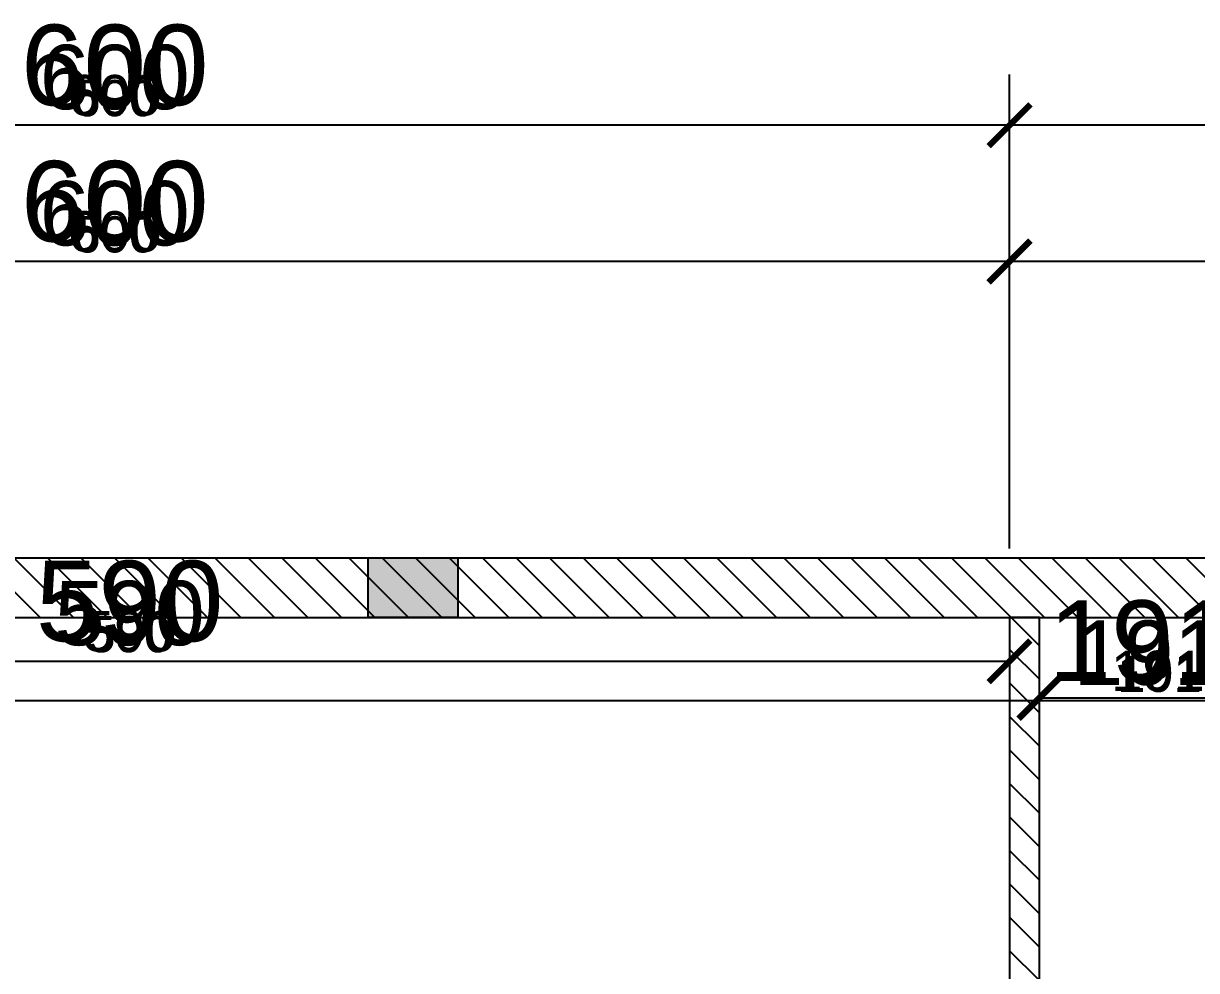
# Model space of a CAD drawing. Header units: millimetres. Extents: x -26398 to 135532, y -376633 to 43268.
# Drawn here: x 16349 to 16742.3, y -357819.4 to -357501.9 of the extents above; entities that cross this region are included whole.
import ezdxf

# ---------------------------------------------------------------- set-up
doc = ezdxf.new("R2010")
doc.units = ezdxf.units.MM
for name, color, linetype in [('DIM', 7, 'Continuous'), ('DIM @ 10', 7, 'Continuous'), ('DIM @ 4.5', 7, 'Continuous'), ('DIM @ 5', 7, 'Continuous'), ('DIM @ 8', 7, 'Continuous'), ('TƯỜNG', 52, 'Continuous')]:
    doc.layers.add(name, color=color, linetype=linetype)
doc.styles.get("Standard").update_dxf_attribs({"font": 'arial.ttf'})
doc.dimstyles.new('SCALE dimmatbang', dxfattribs={"dimscale": 70, "dimtxt": 2.7, "dimasz": 1.4, "dimexe": 1.7, "dimexo": 0.7, "dimtad": 1, "dimtoh": 1, "dimdec": 1, "dimtxsty": 'Standard', "dimblk": 'ARCHTICK', "dimcen": 2.5, "dimclrd": 1, "dimclre": 256, "dimadec": 0, "dimazin": 0, "dimtfac": 1, "dimtdec": 1, "dimtmove": 0, "dimatfit": 3, "dimfxl": 1, "dimarcsym": 0})

# ---------------------------------------------------------------- blocks, each defined once
blk = doc.blocks.new('_ArchTick')
at = {"color": 0, "linetype": 'ByBlock', "const_width": 0.15}
blk.add_lwpolyline([(-0.5, -0.5), (0.5, 0.5)], dxfattribs=at)
blk = doc.blocks.new('*D8532')
at = {"layer": 'DEFPOINTS', "color": 0, "transparency": 16777216}
for p in [(16679.6, -357581.69), (16679.6, -357681), (17679.6, -357681)]:
    blk.add_point(p, dxfattribs=at)
at = {"layer": 'DIM', "lineweight": -2, "transparency": 16777216}
for p, q in [((16679.6, -357677.85), (16679.6, -357574.04)), ((17679.6, -357677.85), (17679.6, -357574.04))]:
    blk.add_line(p, q, dxfattribs=at)
at = {"layer": 'DIM', "color": 1, "lineweight": -2, "transparency": 16777216}
blk.add_line((17679.6, -357581.69), (16679.6, -357581.69), dxfattribs=at)
at = {"layer": 'DIM', "color": 1, "lineweight": -2, "transparency": 16777216, "xscale": 6.3, "yscale": 6.3, "zscale": 6.3, "rotation": 180}
blk.add_blockref('_ArchTick', (16679.6, -357581.69), dxfattribs=at)
at = {"layer": 'DIM', "color": 1, "lineweight": -2, "transparency": 16777216, "xscale": 6.3, "yscale": 6.3, "zscale": 6.3}
blk.add_blockref('_ArchTick', (17679.6, -357581.69), dxfattribs=at)
at = {"layer": 'DIM', "color": 0, "transparency": 16777216, "insert": (17179.6, -357572.68), "char_height": 12.15, "attachment_point": 5}
blk.add_mtext('1000', dxfattribs=at)
blk = doc.blocks.new('*D8533')
at = {"layer": 'DEFPOINTS', "color": 0, "transparency": 16777216}
for p in [(16679.6, -357581.69), (16679.6, -357681), (17679.6, -357681)]:
    blk.add_point(p, dxfattribs=at)
at = {"layer": 'DIM', "lineweight": -2, "transparency": 16777216}
for p, q in [((16679.6, -357674), (16679.6, -357564.69)), ((17679.6, -357674), (17679.6, -357564.69))]:
    blk.add_line(p, q, dxfattribs=at)
at = {"layer": 'DIM', "color": 1, "lineweight": -2, "transparency": 16777216}
blk.add_line((17679.6, -357581.69), (16679.6, -357581.69), dxfattribs=at)
at = {"layer": 'DIM', "color": 1, "lineweight": -2, "transparency": 16777216, "xscale": 14, "yscale": 14, "zscale": 14, "rotation": 180}
blk.add_blockref('_ArchTick', (16679.6, -357581.69), dxfattribs=at)
at = {"layer": 'DIM', "color": 1, "lineweight": -2, "transparency": 16777216, "xscale": 14, "yscale": 14, "zscale": 14}
blk.add_blockref('_ArchTick', (17679.6, -357581.69), dxfattribs=at)
at = {"layer": 'DIM', "color": 0, "transparency": 16777216, "insert": (17179.6, -357561.66), "char_height": 27, "attachment_point": 5}
blk.add_mtext('1000', dxfattribs=at)
blk = doc.blocks.new('*D8534')
at = {"layer": 'DEFPOINTS', "color": 0, "transparency": 16777216}
for p in [(16679.6, -357581.69), (16679.6, -357681), (17679.6, -357681)]:
    blk.add_point(p, dxfattribs=at)
at = {"layer": 'DIM', "lineweight": -2, "transparency": 16777216}
for p, q in [((16679.6, -357675.4), (16679.6, -357568.09)), ((17679.6, -357675.4), (17679.6, -357568.09))]:
    blk.add_line(p, q, dxfattribs=at)
at = {"layer": 'DIM', "color": 1, "lineweight": -2, "transparency": 16777216}
blk.add_line((17679.6, -357581.69), (16679.6, -357581.69), dxfattribs=at)
at = {"layer": 'DIM', "color": 1, "lineweight": -2, "transparency": 16777216, "xscale": 11.2, "yscale": 11.2, "zscale": 11.2, "rotation": 180}
blk.add_blockref('_ArchTick', (16679.6, -357581.69), dxfattribs=at)
at = {"layer": 'DIM', "color": 1, "lineweight": -2, "transparency": 16777216, "xscale": 11.2, "yscale": 11.2, "zscale": 11.2}
blk.add_blockref('_ArchTick', (17679.6, -357581.69), dxfattribs=at)
at = {"layer": 'DIM', "color": 0, "transparency": 16777216, "insert": (17179.6, -357565.66), "char_height": 21.6, "attachment_point": 5}
blk.add_mtext('1000', dxfattribs=at)
blk = doc.blocks.new('*D8535')
at = {"layer": 'DEFPOINTS', "color": 0, "transparency": 16777216}
for p in [(16679.6, -357581.69), (16679.6, -357681), (17679.6, -357681)]:
    blk.add_point(p, dxfattribs=at)
at = {"layer": 'DIM', "lineweight": -2, "transparency": 16777216}
for p, q in [((16679.6, -357677.5), (16679.6, -357573.19)), ((17679.6, -357677.5), (17679.6, -357573.19))]:
    blk.add_line(p, q, dxfattribs=at)
at = {"layer": 'DIM', "color": 1, "lineweight": -2, "transparency": 16777216}
blk.add_line((17679.6, -357581.69), (16679.6, -357581.69), dxfattribs=at)
at = {"layer": 'DIM', "color": 1, "lineweight": -2, "transparency": 16777216, "xscale": 7, "yscale": 7, "zscale": 7, "rotation": 180}
blk.add_blockref('_ArchTick', (16679.6, -357581.69), dxfattribs=at)
at = {"layer": 'DIM', "color": 1, "lineweight": -2, "transparency": 16777216, "xscale": 7, "yscale": 7, "zscale": 7}
blk.add_blockref('_ArchTick', (17679.6, -357581.69), dxfattribs=at)
at = {"layer": 'DIM', "color": 0, "transparency": 16777216, "insert": (17179.6, -357571.67), "char_height": 13.5, "attachment_point": 5}
blk.add_mtext('1000', dxfattribs=at)
blk = doc.blocks.new('*D8536')
at = {"layer": 'DEFPOINTS', "color": 0, "transparency": 16777216}
for p in [(16079.6, -357581.69), (16079.6, -357681), (16679.6, -357681)]:
    blk.add_point(p, dxfattribs=at)
at = {"layer": 'DIM', "lineweight": -2, "transparency": 16777216}
for p, q in [((16079.6, -357677.85), (16079.6, -357574.04)), ((16679.6, -357677.85), (16679.6, -357574.04))]:
    blk.add_line(p, q, dxfattribs=at)
at = {"layer": 'DIM', "color": 1, "lineweight": -2, "transparency": 16777216}
blk.add_line((16679.6, -357581.69), (16079.6, -357581.69), dxfattribs=at)
at = {"layer": 'DIM', "color": 1, "lineweight": -2, "transparency": 16777216, "xscale": 6.3, "yscale": 6.3, "zscale": 6.3, "rotation": 180}
blk.add_blockref('_ArchTick', (16079.6, -357581.69), dxfattribs=at)
at = {"layer": 'DIM', "color": 1, "lineweight": -2, "transparency": 16777216, "xscale": 6.3, "yscale": 6.3, "zscale": 6.3}
blk.add_blockref('_ArchTick', (16679.6, -357581.69), dxfattribs=at)
at = {"layer": 'DIM', "color": 0, "transparency": 16777216, "insert": (16379.6, -357572.68), "char_height": 12.15, "attachment_point": 5}
blk.add_mtext('600', dxfattribs=at)
blk = doc.blocks.new('*D8537')
at = {"layer": 'DEFPOINTS', "color": 0, "transparency": 16777216}
for p in [(16079.6, -357581.69), (16079.6, -357681), (16679.6, -357681)]:
    blk.add_point(p, dxfattribs=at)
at = {"layer": 'DIM', "lineweight": -2, "transparency": 16777216}
for p, q in [((16079.6, -357674), (16079.6, -357564.69)), ((16679.6, -357674), (16679.6, -357564.69))]:
    blk.add_line(p, q, dxfattribs=at)
at = {"layer": 'DIM', "color": 1, "lineweight": -2, "transparency": 16777216}
blk.add_line((16679.6, -357581.69), (16079.6, -357581.69), dxfattribs=at)
at = {"layer": 'DIM', "color": 1, "lineweight": -2, "transparency": 16777216, "xscale": 14, "yscale": 14, "zscale": 14, "rotation": 180}
blk.add_blockref('_ArchTick', (16079.6, -357581.69), dxfattribs=at)
at = {"layer": 'DIM', "color": 1, "lineweight": -2, "transparency": 16777216, "xscale": 14, "yscale": 14, "zscale": 14}
blk.add_blockref('_ArchTick', (16679.6, -357581.69), dxfattribs=at)
at = {"layer": 'DIM', "color": 0, "transparency": 16777216, "insert": (16379.6, -357561.66), "char_height": 27, "attachment_point": 5}
blk.add_mtext('600', dxfattribs=at)
blk = doc.blocks.new('*D8538')
at = {"layer": 'DEFPOINTS', "color": 0, "transparency": 16777216}
for p in [(16079.6, -357581.69), (16079.6, -357681), (16679.6, -357681)]:
    blk.add_point(p, dxfattribs=at)
at = {"layer": 'DIM', "lineweight": -2, "transparency": 16777216}
for p, q in [((16079.6, -357675.4), (16079.6, -357568.09)), ((16679.6, -357675.4), (16679.6, -357568.09))]:
    blk.add_line(p, q, dxfattribs=at)
at = {"layer": 'DIM', "color": 1, "lineweight": -2, "transparency": 16777216}
blk.add_line((16679.6, -357581.69), (16079.6, -357581.69), dxfattribs=at)
at = {"layer": 'DIM', "color": 1, "lineweight": -2, "transparency": 16777216, "xscale": 11.2, "yscale": 11.2, "zscale": 11.2, "rotation": 180}
blk.add_blockref('_ArchTick', (16079.6, -357581.69), dxfattribs=at)
at = {"layer": 'DIM', "color": 1, "lineweight": -2, "transparency": 16777216, "xscale": 11.2, "yscale": 11.2, "zscale": 11.2}
blk.add_blockref('_ArchTick', (16679.6, -357581.69), dxfattribs=at)
at = {"layer": 'DIM', "color": 0, "transparency": 16777216, "insert": (16379.6, -357565.66), "char_height": 21.6, "attachment_point": 5}
blk.add_mtext('600', dxfattribs=at)
blk = doc.blocks.new('*D8539')
at = {"layer": 'DEFPOINTS', "color": 0, "transparency": 16777216}
for p in [(16079.6, -357581.69), (16079.6, -357681), (16679.6, -357681)]:
    blk.add_point(p, dxfattribs=at)
at = {"layer": 'DIM', "lineweight": -2, "transparency": 16777216}
for p, q in [((16079.6, -357677.5), (16079.6, -357573.19)), ((16679.6, -357677.5), (16679.6, -357573.19))]:
    blk.add_line(p, q, dxfattribs=at)
at = {"layer": 'DIM', "color": 1, "lineweight": -2, "transparency": 16777216}
blk.add_line((16679.6, -357581.69), (16079.6, -357581.69), dxfattribs=at)
at = {"layer": 'DIM', "color": 1, "lineweight": -2, "transparency": 16777216, "xscale": 7, "yscale": 7, "zscale": 7, "rotation": 180}
blk.add_blockref('_ArchTick', (16079.6, -357581.69), dxfattribs=at)
at = {"layer": 'DIM', "color": 1, "lineweight": -2, "transparency": 16777216, "xscale": 7, "yscale": 7, "zscale": 7}
blk.add_blockref('_ArchTick', (16679.6, -357581.69), dxfattribs=at)
at = {"layer": 'DIM', "color": 0, "transparency": 16777216, "insert": (16379.6, -357571.67), "char_height": 13.5, "attachment_point": 5}
blk.add_mtext('600', dxfattribs=at)
blk = doc.blocks.new('*D8556')
at = {"layer": 'DEFPOINTS', "color": 0, "transparency": 16777216}
for p in [(16089.6, -357701), (16679.6, -357701), (16679.6, -357715.72)]:
    blk.add_point(p, dxfattribs=at)
at = {"layer": 'DIM', "lineweight": -2, "transparency": 16777216}
for p, q in [((16089.6, -357704.15), (16089.6, -357723.37)), ((16679.6, -357704.15), (16679.6, -357723.37))]:
    blk.add_line(p, q, dxfattribs=at)
at = {"layer": 'DIM', "color": 1, "lineweight": -2, "transparency": 16777216}
blk.add_line((16089.6, -357715.72), (16679.6, -357715.72), dxfattribs=at)
at = {"layer": 'DIM', "color": 1, "lineweight": -2, "transparency": 16777216, "xscale": 6.3, "yscale": 6.3, "zscale": 6.3, "rotation": 180}
blk.add_blockref('_ArchTick', (16089.6, -357715.72), dxfattribs=at)
at = {"layer": 'DIM', "color": 1, "lineweight": -2, "transparency": 16777216, "xscale": 6.3, "yscale": 6.3, "zscale": 6.3}
blk.add_blockref('_ArchTick', (16679.6, -357715.72), dxfattribs=at)
at = {"layer": 'DIM', "color": 0, "transparency": 16777216, "insert": (16384.6, -357706.7), "char_height": 12.15, "attachment_point": 5}
blk.add_mtext('590', dxfattribs=at)
blk = doc.blocks.new('*D8557')
at = {"layer": 'DEFPOINTS', "color": 0, "transparency": 16777216}
for p in [(16089.6, -357701), (16679.6, -357701), (16679.6, -357715.72)]:
    blk.add_point(p, dxfattribs=at)
at = {"layer": 'DIM', "lineweight": -2, "transparency": 16777216}
for p, q in [((16089.6, -357708), (16089.6, -357732.72)), ((16679.6, -357708), (16679.6, -357732.72))]:
    blk.add_line(p, q, dxfattribs=at)
at = {"layer": 'DIM', "color": 1, "lineweight": -2, "transparency": 16777216}
blk.add_line((16089.6, -357715.72), (16679.6, -357715.72), dxfattribs=at)
at = {"layer": 'DIM', "color": 1, "lineweight": -2, "transparency": 16777216, "xscale": 14, "yscale": 14, "zscale": 14, "rotation": 180}
blk.add_blockref('_ArchTick', (16089.6, -357715.72), dxfattribs=at)
at = {"layer": 'DIM', "color": 1, "lineweight": -2, "transparency": 16777216, "xscale": 14, "yscale": 14, "zscale": 14}
blk.add_blockref('_ArchTick', (16679.6, -357715.72), dxfattribs=at)
at = {"layer": 'DIM', "color": 0, "transparency": 16777216, "insert": (16384.6, -357695.69), "char_height": 27, "attachment_point": 5}
blk.add_mtext('590', dxfattribs=at)
blk = doc.blocks.new('*D8558')
at = {"layer": 'DEFPOINTS', "color": 0, "transparency": 16777216}
for p in [(16089.6, -357701), (16679.6, -357701), (16679.6, -357715.72)]:
    blk.add_point(p, dxfattribs=at)
at = {"layer": 'DIM', "lineweight": -2, "transparency": 16777216}
for p, q in [((16089.6, -357706.6), (16089.6, -357729.32)), ((16679.6, -357706.6), (16679.6, -357729.32))]:
    blk.add_line(p, q, dxfattribs=at)
at = {"layer": 'DIM', "color": 1, "lineweight": -2, "transparency": 16777216}
blk.add_line((16089.6, -357715.72), (16679.6, -357715.72), dxfattribs=at)
at = {"layer": 'DIM', "color": 1, "lineweight": -2, "transparency": 16777216, "xscale": 11.2, "yscale": 11.2, "zscale": 11.2, "rotation": 180}
blk.add_blockref('_ArchTick', (16089.6, -357715.72), dxfattribs=at)
at = {"layer": 'DIM', "color": 1, "lineweight": -2, "transparency": 16777216, "xscale": 11.2, "yscale": 11.2, "zscale": 11.2}
blk.add_blockref('_ArchTick', (16679.6, -357715.72), dxfattribs=at)
at = {"layer": 'DIM', "color": 0, "transparency": 16777216, "insert": (16384.6, -357699.69), "char_height": 21.6, "attachment_point": 5}
blk.add_mtext('590', dxfattribs=at)
blk = doc.blocks.new('*D8559')
at = {"layer": 'DEFPOINTS', "color": 0, "transparency": 16777216}
for p in [(16089.6, -357701), (16679.6, -357701), (16679.6, -357715.72)]:
    blk.add_point(p, dxfattribs=at)
at = {"layer": 'DIM', "lineweight": -2, "transparency": 16777216}
for p, q in [((16089.6, -357704.5), (16089.6, -357724.22)), ((16679.6, -357704.5), (16679.6, -357724.22))]:
    blk.add_line(p, q, dxfattribs=at)
at = {"layer": 'DIM', "color": 1, "lineweight": -2, "transparency": 16777216}
blk.add_line((16089.6, -357715.72), (16679.6, -357715.72), dxfattribs=at)
at = {"layer": 'DIM', "color": 1, "lineweight": -2, "transparency": 16777216, "xscale": 7, "yscale": 7, "zscale": 7, "rotation": 180}
blk.add_blockref('_ArchTick', (16089.6, -357715.72), dxfattribs=at)
at = {"layer": 'DIM', "color": 1, "lineweight": -2, "transparency": 16777216, "xscale": 7, "yscale": 7, "zscale": 7}
blk.add_blockref('_ArchTick', (16679.6, -357715.72), dxfattribs=at)
at = {"layer": 'DIM', "color": 0, "transparency": 16777216, "insert": (16384.6, -357705.7), "char_height": 13.5, "attachment_point": 5}
blk.add_mtext('590', dxfattribs=at)
blk = doc.blocks.new('*D8560')
at = {"layer": 'DEFPOINTS', "color": 0, "transparency": 16777216}
for p in [(16689.6, -357727.97), (17679.6, -357727.97), (17679.6, -357727.97)]:
    blk.add_point(p, dxfattribs=at)
at = {"layer": 'DIM', "lineweight": -2, "transparency": 16777216}
for p, q in [((16689.6, -357724.82), (16689.6, -357720.32)), ((17679.6, -357724.82), (17679.6, -357720.32))]:
    blk.add_line(p, q, dxfattribs=at)
at = {"layer": 'DIM', "color": 1, "lineweight": -2, "transparency": 16777216}
blk.add_line((16689.6, -357727.97), (17679.6, -357727.97), dxfattribs=at)
at = {"layer": 'DIM', "color": 1, "lineweight": -2, "transparency": 16777216, "xscale": 6.3, "yscale": 6.3, "zscale": 6.3, "rotation": 180}
blk.add_blockref('_ArchTick', (16689.6, -357727.97), dxfattribs=at)
at = {"layer": 'DIM', "color": 1, "lineweight": -2, "transparency": 16777216, "xscale": 6.3, "yscale": 6.3, "zscale": 6.3}
blk.add_blockref('_ArchTick', (17679.6, -357727.97), dxfattribs=at)
at = {"layer": 'DIM', "color": 0, "transparency": 16777216, "insert": (17184.6, -357718.95), "char_height": 12.15, "attachment_point": 5}
blk.add_mtext('990', dxfattribs=at)
blk = doc.blocks.new('*D8561')
at = {"layer": 'DEFPOINTS', "color": 0, "transparency": 16777216}
for p in [(16689.6, -357727.97), (17679.6, -357727.97), (17679.6, -357727.97)]:
    blk.add_point(p, dxfattribs=at)
at = {"layer": 'DIM', "lineweight": -2, "transparency": 16777216}
for p, q in [((16689.6, -357720.97), (16689.6, -357710.97)), ((17679.6, -357720.97), (17679.6, -357710.97))]:
    blk.add_line(p, q, dxfattribs=at)
at = {"layer": 'DIM', "color": 1, "lineweight": -2, "transparency": 16777216}
blk.add_line((16689.6, -357727.97), (17679.6, -357727.97), dxfattribs=at)
at = {"layer": 'DIM', "color": 1, "lineweight": -2, "transparency": 16777216, "xscale": 14, "yscale": 14, "zscale": 14, "rotation": 180}
blk.add_blockref('_ArchTick', (16689.6, -357727.97), dxfattribs=at)
at = {"layer": 'DIM', "color": 1, "lineweight": -2, "transparency": 16777216, "xscale": 14, "yscale": 14, "zscale": 14}
blk.add_blockref('_ArchTick', (17679.6, -357727.97), dxfattribs=at)
at = {"layer": 'DIM', "color": 0, "transparency": 16777216, "insert": (17184.6, -357707.93), "char_height": 27, "attachment_point": 5}
blk.add_mtext('990', dxfattribs=at)
blk = doc.blocks.new('*D8562')
at = {"layer": 'DEFPOINTS', "color": 0, "transparency": 16777216}
for p in [(16689.6, -357727.97), (17679.6, -357727.97), (17679.6, -357727.97)]:
    blk.add_point(p, dxfattribs=at)
at = {"layer": 'DIM', "lineweight": -2, "transparency": 16777216}
for p, q in [((16689.6, -357722.37), (16689.6, -357714.37)), ((17679.6, -357722.37), (17679.6, -357714.37))]:
    blk.add_line(p, q, dxfattribs=at)
at = {"layer": 'DIM', "color": 1, "lineweight": -2, "transparency": 16777216}
blk.add_line((16689.6, -357727.97), (17679.6, -357727.97), dxfattribs=at)
at = {"layer": 'DIM', "color": 1, "lineweight": -2, "transparency": 16777216, "xscale": 11.2, "yscale": 11.2, "zscale": 11.2, "rotation": 180}
blk.add_blockref('_ArchTick', (16689.6, -357727.97), dxfattribs=at)
at = {"layer": 'DIM', "color": 1, "lineweight": -2, "transparency": 16777216, "xscale": 11.2, "yscale": 11.2, "zscale": 11.2}
blk.add_blockref('_ArchTick', (17679.6, -357727.97), dxfattribs=at)
at = {"layer": 'DIM', "color": 0, "transparency": 16777216, "insert": (17184.6, -357711.94), "char_height": 21.6, "attachment_point": 5}
blk.add_mtext('990', dxfattribs=at)
blk = doc.blocks.new('*D8563')
at = {"layer": 'DEFPOINTS', "color": 0, "transparency": 16777216}
for p in [(16689.6, -357727.97), (17679.6, -357727.97), (17679.6, -357727.97)]:
    blk.add_point(p, dxfattribs=at)
at = {"layer": 'DIM', "lineweight": -2, "transparency": 16777216}
for p, q in [((16689.6, -357724.47), (16689.6, -357719.47)), ((17679.6, -357724.47), (17679.6, -357719.47))]:
    blk.add_line(p, q, dxfattribs=at)
at = {"layer": 'DIM', "color": 1, "lineweight": -2, "transparency": 16777216}
blk.add_line((16689.6, -357727.97), (17679.6, -357727.97), dxfattribs=at)
at = {"layer": 'DIM', "color": 1, "lineweight": -2, "transparency": 16777216, "xscale": 7, "yscale": 7, "zscale": 7, "rotation": 180}
blk.add_blockref('_ArchTick', (16689.6, -357727.97), dxfattribs=at)
at = {"layer": 'DIM', "color": 1, "lineweight": -2, "transparency": 16777216, "xscale": 7, "yscale": 7, "zscale": 7}
blk.add_blockref('_ArchTick', (17679.6, -357727.97), dxfattribs=at)
at = {"layer": 'DIM', "color": 0, "transparency": 16777216, "insert": (17184.6, -357717.95), "char_height": 13.5, "attachment_point": 5}
blk.add_mtext('990', dxfattribs=at)
blk = doc.blocks.new('*D8568')
at = {"layer": 'DEFPOINTS', "color": 0, "transparency": 16777216}
for p in [(15779.6, -357729.01), (15779.6, -357729.01), (17689.6, -357729.01)]:
    blk.add_point(p, dxfattribs=at)
at = {"layer": 'DIM', "lineweight": -2, "transparency": 16777216}
for p, q in [((15779.6, -357725.86), (15779.6, -357721.36)), ((17689.6, -357725.86), (17689.6, -357721.36))]:
    blk.add_line(p, q, dxfattribs=at)
at = {"layer": 'DIM', "color": 1, "lineweight": -2, "transparency": 16777216}
blk.add_line((17689.6, -357729.01), (15779.6, -357729.01), dxfattribs=at)
at = {"layer": 'DIM', "color": 1, "lineweight": -2, "transparency": 16777216, "xscale": 6.3, "yscale": 6.3, "zscale": 6.3, "rotation": 180}
blk.add_blockref('_ArchTick', (15779.6, -357729.01), dxfattribs=at)
at = {"layer": 'DIM', "color": 1, "lineweight": -2, "transparency": 16777216, "xscale": 6.3, "yscale": 6.3, "zscale": 6.3}
blk.add_blockref('_ArchTick', (17689.6, -357729.01), dxfattribs=at)
at = {"layer": 'DIM', "color": 0, "transparency": 16777216, "insert": (16734.6, -357719.99), "char_height": 12.15, "attachment_point": 5}
blk.add_mtext('1910', dxfattribs=at)
blk = doc.blocks.new('*D8569')
at = {"layer": 'DEFPOINTS', "color": 0, "transparency": 16777216}
for p in [(15779.6, -357729.01), (15779.6, -357729.01), (17689.6, -357729.01)]:
    blk.add_point(p, dxfattribs=at)
at = {"layer": 'DIM', "lineweight": -2, "transparency": 16777216}
for p, q in [((15779.6, -357722.01), (15779.6, -357712.01)), ((17689.6, -357722.01), (17689.6, -357712.01))]:
    blk.add_line(p, q, dxfattribs=at)
at = {"layer": 'DIM', "color": 1, "lineweight": -2, "transparency": 16777216}
blk.add_line((17689.6, -357729.01), (15779.6, -357729.01), dxfattribs=at)
at = {"layer": 'DIM', "color": 1, "lineweight": -2, "transparency": 16777216, "xscale": 14, "yscale": 14, "zscale": 14, "rotation": 180}
blk.add_blockref('_ArchTick', (15779.6, -357729.01), dxfattribs=at)
at = {"layer": 'DIM', "color": 1, "lineweight": -2, "transparency": 16777216, "xscale": 14, "yscale": 14, "zscale": 14}
blk.add_blockref('_ArchTick', (17689.6, -357729.01), dxfattribs=at)
at = {"layer": 'DIM', "color": 0, "transparency": 16777216, "insert": (16734.6, -357708.97), "char_height": 27, "attachment_point": 5}
blk.add_mtext('1910', dxfattribs=at)
blk = doc.blocks.new('*D8570')
at = {"layer": 'DEFPOINTS', "color": 0, "transparency": 16777216}
for p in [(15779.6, -357729.01), (15779.6, -357729.01), (17689.6, -357729.01)]:
    blk.add_point(p, dxfattribs=at)
at = {"layer": 'DIM', "lineweight": -2, "transparency": 16777216}
for p, q in [((15779.6, -357723.41), (15779.6, -357715.41)), ((17689.6, -357723.41), (17689.6, -357715.41))]:
    blk.add_line(p, q, dxfattribs=at)
at = {"layer": 'DIM', "color": 1, "lineweight": -2, "transparency": 16777216}
blk.add_line((17689.6, -357729.01), (15779.6, -357729.01), dxfattribs=at)
at = {"layer": 'DIM', "color": 1, "lineweight": -2, "transparency": 16777216, "xscale": 11.2, "yscale": 11.2, "zscale": 11.2, "rotation": 180}
blk.add_blockref('_ArchTick', (15779.6, -357729.01), dxfattribs=at)
at = {"layer": 'DIM', "color": 1, "lineweight": -2, "transparency": 16777216, "xscale": 11.2, "yscale": 11.2, "zscale": 11.2}
blk.add_blockref('_ArchTick', (17689.6, -357729.01), dxfattribs=at)
at = {"layer": 'DIM', "color": 0, "transparency": 16777216, "insert": (16734.6, -357712.98), "char_height": 21.6, "attachment_point": 5}
blk.add_mtext('1910', dxfattribs=at)
blk = doc.blocks.new('*D8571')
at = {"layer": 'DEFPOINTS', "color": 0, "transparency": 16777216}
for p in [(15779.6, -357729.01), (15779.6, -357729.01), (17689.6, -357729.01)]:
    blk.add_point(p, dxfattribs=at)
at = {"layer": 'DIM', "lineweight": -2, "transparency": 16777216}
for p, q in [((15779.6, -357725.51), (15779.6, -357720.51)), ((17689.6, -357725.51), (17689.6, -357720.51))]:
    blk.add_line(p, q, dxfattribs=at)
at = {"layer": 'DIM', "color": 1, "lineweight": -2, "transparency": 16777216}
blk.add_line((17689.6, -357729.01), (15779.6, -357729.01), dxfattribs=at)
at = {"layer": 'DIM', "color": 1, "lineweight": -2, "transparency": 16777216, "xscale": 7, "yscale": 7, "zscale": 7, "rotation": 180}
blk.add_blockref('_ArchTick', (15779.6, -357729.01), dxfattribs=at)
at = {"layer": 'DIM', "color": 1, "lineweight": -2, "transparency": 16777216, "xscale": 7, "yscale": 7, "zscale": 7}
blk.add_blockref('_ArchTick', (17689.6, -357729.01), dxfattribs=at)
at = {"layer": 'DIM', "color": 0, "transparency": 16777216, "insert": (16734.6, -357718.99), "char_height": 13.5, "attachment_point": 5}
blk.add_mtext('1910', dxfattribs=at)
blk = doc.blocks.new('*D8756')
at = {"layer": 'DEFPOINTS', "color": 0, "transparency": 16777216}
for p in [(16679.6, -357536), (16679.6, -357681), (17679.6, -357681)]:
    blk.add_point(p, dxfattribs=at)
at = {"layer": 'DIM', "lineweight": -2, "transparency": 16777216}
for p, q in [((16679.6, -357677.85), (16679.6, -357528.35)), ((17679.6, -357677.85), (17679.6, -357528.35))]:
    blk.add_line(p, q, dxfattribs=at)
at = {"layer": 'DIM', "color": 1, "lineweight": -2, "transparency": 16777216}
blk.add_line((17679.6, -357536), (16679.6, -357536), dxfattribs=at)
at = {"layer": 'DIM', "color": 1, "lineweight": -2, "transparency": 16777216, "xscale": 6.3, "yscale": 6.3, "zscale": 6.3, "rotation": 180}
blk.add_blockref('_ArchTick', (16679.6, -357536), dxfattribs=at)
at = {"layer": 'DIM', "color": 1, "lineweight": -2, "transparency": 16777216, "xscale": 6.3, "yscale": 6.3, "zscale": 6.3}
blk.add_blockref('_ArchTick', (17679.6, -357536), dxfattribs=at)
at = {"layer": 'DIM', "color": 0, "transparency": 16777216, "insert": (17179.6, -357526.99), "char_height": 12.15, "attachment_point": 5}
blk.add_mtext('1000', dxfattribs=at)
blk = doc.blocks.new('*D8757')
at = {"layer": 'DEFPOINTS', "color": 0, "transparency": 16777216}
for p in [(16679.6, -357536), (16679.6, -357681), (17679.6, -357681)]:
    blk.add_point(p, dxfattribs=at)
at = {"layer": 'DIM', "lineweight": -2, "transparency": 16777216}
for p, q in [((16679.6, -357674), (16679.6, -357519)), ((17679.6, -357674), (17679.6, -357519))]:
    blk.add_line(p, q, dxfattribs=at)
at = {"layer": 'DIM', "color": 1, "lineweight": -2, "transparency": 16777216}
blk.add_line((17679.6, -357536), (16679.6, -357536), dxfattribs=at)
at = {"layer": 'DIM', "color": 1, "lineweight": -2, "transparency": 16777216, "xscale": 14, "yscale": 14, "zscale": 14, "rotation": 180}
blk.add_blockref('_ArchTick', (16679.6, -357536), dxfattribs=at)
at = {"layer": 'DIM', "color": 1, "lineweight": -2, "transparency": 16777216, "xscale": 14, "yscale": 14, "zscale": 14}
blk.add_blockref('_ArchTick', (17679.6, -357536), dxfattribs=at)
at = {"layer": 'DIM', "color": 0, "transparency": 16777216, "insert": (17179.6, -357515.97), "char_height": 27, "attachment_point": 5}
blk.add_mtext('1000', dxfattribs=at)
blk = doc.blocks.new('*D8758')
at = {"layer": 'DEFPOINTS', "color": 0, "transparency": 16777216}
for p in [(16679.6, -357536), (16679.6, -357681), (17679.6, -357681)]:
    blk.add_point(p, dxfattribs=at)
at = {"layer": 'DIM', "lineweight": -2, "transparency": 16777216}
for p, q in [((16679.6, -357675.4), (16679.6, -357522.4)), ((17679.6, -357675.4), (17679.6, -357522.4))]:
    blk.add_line(p, q, dxfattribs=at)
at = {"layer": 'DIM', "color": 1, "lineweight": -2, "transparency": 16777216}
blk.add_line((17679.6, -357536), (16679.6, -357536), dxfattribs=at)
at = {"layer": 'DIM', "color": 1, "lineweight": -2, "transparency": 16777216, "xscale": 11.2, "yscale": 11.2, "zscale": 11.2, "rotation": 180}
blk.add_blockref('_ArchTick', (16679.6, -357536), dxfattribs=at)
at = {"layer": 'DIM', "color": 1, "lineweight": -2, "transparency": 16777216, "xscale": 11.2, "yscale": 11.2, "zscale": 11.2}
blk.add_blockref('_ArchTick', (17679.6, -357536), dxfattribs=at)
at = {"layer": 'DIM', "color": 0, "transparency": 16777216, "insert": (17179.6, -357519.98), "char_height": 21.6, "attachment_point": 5}
blk.add_mtext('1000', dxfattribs=at)
blk = doc.blocks.new('*D8759')
at = {"layer": 'DEFPOINTS', "color": 0, "transparency": 16777216}
for p in [(16679.6, -357536), (16679.6, -357681), (17679.6, -357681)]:
    blk.add_point(p, dxfattribs=at)
at = {"layer": 'DIM', "lineweight": -2, "transparency": 16777216}
for p, q in [((16679.6, -357677.5), (16679.6, -357527.5)), ((17679.6, -357677.5), (17679.6, -357527.5))]:
    blk.add_line(p, q, dxfattribs=at)
at = {"layer": 'DIM', "color": 1, "lineweight": -2, "transparency": 16777216}
blk.add_line((17679.6, -357536), (16679.6, -357536), dxfattribs=at)
at = {"layer": 'DIM', "color": 1, "lineweight": -2, "transparency": 16777216, "xscale": 7, "yscale": 7, "zscale": 7, "rotation": 180}
blk.add_blockref('_ArchTick', (16679.6, -357536), dxfattribs=at)
at = {"layer": 'DIM', "color": 1, "lineweight": -2, "transparency": 16777216, "xscale": 7, "yscale": 7, "zscale": 7}
blk.add_blockref('_ArchTick', (17679.6, -357536), dxfattribs=at)
at = {"layer": 'DIM', "color": 0, "transparency": 16777216, "insert": (17179.6, -357525.99), "char_height": 13.5, "attachment_point": 5}
blk.add_mtext('1000', dxfattribs=at)
blk = doc.blocks.new('*D8640')
at = {"layer": 'DEFPOINTS', "color": 0, "transparency": 16777216}
for p in [(16079.6, -357536), (16079.6, -357681), (16679.6, -357681)]:
    blk.add_point(p, dxfattribs=at)
at = {"layer": 'DIM', "lineweight": -2, "transparency": 16777216}
for p, q in [((16079.6, -357677.85), (16079.6, -357528.35)), ((16679.6, -357677.85), (16679.6, -357528.35))]:
    blk.add_line(p, q, dxfattribs=at)
at = {"layer": 'DIM', "color": 1, "lineweight": -2, "transparency": 16777216}
blk.add_line((16679.6, -357536), (16079.6, -357536), dxfattribs=at)
at = {"layer": 'DIM', "color": 1, "lineweight": -2, "transparency": 16777216, "xscale": 6.3, "yscale": 6.3, "zscale": 6.3, "rotation": 180}
blk.add_blockref('_ArchTick', (16079.6, -357536), dxfattribs=at)
at = {"layer": 'DIM', "color": 1, "lineweight": -2, "transparency": 16777216, "xscale": 6.3, "yscale": 6.3, "zscale": 6.3}
blk.add_blockref('_ArchTick', (16679.6, -357536), dxfattribs=at)
at = {"layer": 'DIM', "color": 0, "transparency": 16777216, "insert": (16379.6, -357526.99), "char_height": 12.15, "attachment_point": 5}
blk.add_mtext('600', dxfattribs=at)
blk = doc.blocks.new('*D8641')
at = {"layer": 'DEFPOINTS', "color": 0, "transparency": 16777216}
for p in [(16079.6, -357536), (16079.6, -357681), (16679.6, -357681)]:
    blk.add_point(p, dxfattribs=at)
at = {"layer": 'DIM', "lineweight": -2, "transparency": 16777216}
for p, q in [((16079.6, -357674), (16079.6, -357519)), ((16679.6, -357674), (16679.6, -357519))]:
    blk.add_line(p, q, dxfattribs=at)
at = {"layer": 'DIM', "color": 1, "lineweight": -2, "transparency": 16777216}
blk.add_line((16679.6, -357536), (16079.6, -357536), dxfattribs=at)
at = {"layer": 'DIM', "color": 1, "lineweight": -2, "transparency": 16777216, "xscale": 14, "yscale": 14, "zscale": 14, "rotation": 180}
blk.add_blockref('_ArchTick', (16079.6, -357536), dxfattribs=at)
at = {"layer": 'DIM', "color": 1, "lineweight": -2, "transparency": 16777216, "xscale": 14, "yscale": 14, "zscale": 14}
blk.add_blockref('_ArchTick', (16679.6, -357536), dxfattribs=at)
at = {"layer": 'DIM', "color": 0, "transparency": 16777216, "insert": (16379.6, -357515.97), "char_height": 27, "attachment_point": 5}
blk.add_mtext('600', dxfattribs=at)
blk = doc.blocks.new('*D8642')
at = {"layer": 'DEFPOINTS', "color": 0, "transparency": 16777216}
for p in [(16079.6, -357536), (16079.6, -357681), (16679.6, -357681)]:
    blk.add_point(p, dxfattribs=at)
at = {"layer": 'DIM', "lineweight": -2, "transparency": 16777216}
for p, q in [((16079.6, -357675.4), (16079.6, -357522.4)), ((16679.6, -357675.4), (16679.6, -357522.4))]:
    blk.add_line(p, q, dxfattribs=at)
at = {"layer": 'DIM', "color": 1, "lineweight": -2, "transparency": 16777216}
blk.add_line((16679.6, -357536), (16079.6, -357536), dxfattribs=at)
at = {"layer": 'DIM', "color": 1, "lineweight": -2, "transparency": 16777216, "xscale": 11.2, "yscale": 11.2, "zscale": 11.2, "rotation": 180}
blk.add_blockref('_ArchTick', (16079.6, -357536), dxfattribs=at)
at = {"layer": 'DIM', "color": 1, "lineweight": -2, "transparency": 16777216, "xscale": 11.2, "yscale": 11.2, "zscale": 11.2}
blk.add_blockref('_ArchTick', (16679.6, -357536), dxfattribs=at)
at = {"layer": 'DIM', "color": 0, "transparency": 16777216, "insert": (16379.6, -357519.98), "char_height": 21.6, "attachment_point": 5}
blk.add_mtext('600', dxfattribs=at)
blk = doc.blocks.new('*D8643')
at = {"layer": 'DEFPOINTS', "color": 0, "transparency": 16777216}
for p in [(16079.6, -357536), (16079.6, -357681), (16679.6, -357681)]:
    blk.add_point(p, dxfattribs=at)
at = {"layer": 'DIM', "lineweight": -2, "transparency": 16777216}
for p, q in [((16079.6, -357677.5), (16079.6, -357527.5)), ((16679.6, -357677.5), (16679.6, -357527.5))]:
    blk.add_line(p, q, dxfattribs=at)
at = {"layer": 'DIM', "color": 1, "lineweight": -2, "transparency": 16777216}
blk.add_line((16679.6, -357536), (16079.6, -357536), dxfattribs=at)
at = {"layer": 'DIM', "color": 1, "lineweight": -2, "transparency": 16777216, "xscale": 7, "yscale": 7, "zscale": 7, "rotation": 180}
blk.add_blockref('_ArchTick', (16079.6, -357536), dxfattribs=at)
at = {"layer": 'DIM', "color": 1, "lineweight": -2, "transparency": 16777216, "xscale": 7, "yscale": 7, "zscale": 7}
blk.add_blockref('_ArchTick', (16679.6, -357536), dxfattribs=at)
at = {"layer": 'DIM', "color": 0, "transparency": 16777216, "insert": (16379.6, -357525.99), "char_height": 13.5, "attachment_point": 5}
blk.add_mtext('600', dxfattribs=at)
blk = doc.blocks.new('*U9384')
at = {"layer": 'DIM @ 10'}
dim = blk.add_linear_dim(base=(16679.6, -357581.69), p1=(17679.6, -357681), p2=(16679.6, -357681), angle=180, dimstyle='SCALE dimmatbang', override={"dimscale": 10, "dimtix": 0, "dimtofl": 1, "dimtmove": 0, "dimatfit": 3}, dxfattribs=at)
dim.commit()
dim.dimension.update_dxf_attribs({"geometry": '*D8533', "text_midpoint": (17179.6, -357561.66)})
at = {"layer": 'DIM @ 4.5'}
dim = blk.add_linear_dim(base=(16679.6, -357581.69), p1=(17679.6, -357681), p2=(16679.6, -357681), angle=180, dimstyle='SCALE dimmatbang', override={"dimscale": 4.5, "dimtix": 0, "dimtofl": 1, "dimtmove": 0, "dimatfit": 3}, dxfattribs=at)
dim.commit()
dim.dimension.update_dxf_attribs({"geometry": '*D8532', "text_midpoint": (17179.6, -357572.68)})
at = {"layer": 'DIM @ 5'}
dim = blk.add_linear_dim(base=(16679.6, -357581.69), p1=(17679.6, -357681), p2=(16679.6, -357681), angle=180, dimstyle='SCALE dimmatbang', override={"dimscale": 5, "dimtix": 0, "dimtofl": 1, "dimtmove": 0, "dimatfit": 3}, dxfattribs=at)
dim.commit()
dim.dimension.update_dxf_attribs({"geometry": '*D8535', "text_midpoint": (17179.6, -357571.67)})
at = {"layer": 'DIM @ 8'}
dim = blk.add_linear_dim(base=(16679.6, -357581.69), p1=(17679.6, -357681), p2=(16679.6, -357681), angle=180, dimstyle='SCALE dimmatbang', override={"dimscale": 8, "dimtix": 0, "dimtofl": 1, "dimtmove": 0, "dimatfit": 3}, dxfattribs=at)
dim.commit()
dim.dimension.update_dxf_attribs({"geometry": '*D8534', "text_midpoint": (17179.6, -357565.66)})
blk = doc.blocks.new('*U9385')
at = {"layer": 'DIM @ 10'}
dim = blk.add_linear_dim(base=(16079.6, -357581.69), p1=(16679.6, -357681), p2=(16079.6, -357681), angle=180, dimstyle='SCALE dimmatbang', override={"dimscale": 10, "dimtix": 0, "dimtofl": 1, "dimtmove": 0, "dimatfit": 3}, dxfattribs=at)
dim.commit()
dim.dimension.update_dxf_attribs({"geometry": '*D8537', "text_midpoint": (16379.6, -357561.66)})
at = {"layer": 'DIM @ 4.5'}
dim = blk.add_linear_dim(base=(16079.6, -357581.69), p1=(16679.6, -357681), p2=(16079.6, -357681), angle=180, dimstyle='SCALE dimmatbang', override={"dimscale": 4.5, "dimtix": 0, "dimtofl": 1, "dimtmove": 0, "dimatfit": 3}, dxfattribs=at)
dim.commit()
dim.dimension.update_dxf_attribs({"geometry": '*D8536', "text_midpoint": (16379.6, -357572.68)})
at = {"layer": 'DIM @ 5'}
dim = blk.add_linear_dim(base=(16079.6, -357581.69), p1=(16679.6, -357681), p2=(16079.6, -357681), angle=180, dimstyle='SCALE dimmatbang', override={"dimscale": 5, "dimtix": 0, "dimtofl": 1, "dimtmove": 0, "dimatfit": 3}, dxfattribs=at)
dim.commit()
dim.dimension.update_dxf_attribs({"geometry": '*D8539', "text_midpoint": (16379.6, -357571.67)})
at = {"layer": 'DIM @ 8'}
dim = blk.add_linear_dim(base=(16079.6, -357581.69), p1=(16679.6, -357681), p2=(16079.6, -357681), angle=180, dimstyle='SCALE dimmatbang', override={"dimscale": 8, "dimtix": 0, "dimtofl": 1, "dimtmove": 0, "dimatfit": 3}, dxfattribs=at)
dim.commit()
dim.dimension.update_dxf_attribs({"geometry": '*D8538', "text_midpoint": (16379.6, -357565.66)})
blk = doc.blocks.new('*U9390')
at = {"layer": 'DIM @ 10'}
dim = blk.add_linear_dim(base=(16679.6, -357715.72), p1=(16089.6, -357701), p2=(16679.6, -357701), angle=180, dimstyle='SCALE dimmatbang', override={"dimscale": 10, "dimtix": 0, "dimtofl": 1, "dimtmove": 0, "dimatfit": 3}, dxfattribs=at)
dim.commit()
dim.dimension.update_dxf_attribs({"geometry": '*D8557', "text_midpoint": (16384.6, -357695.69)})
at = {"layer": 'DIM @ 4.5'}
dim = blk.add_linear_dim(base=(16679.6, -357715.72), p1=(16089.6, -357701), p2=(16679.6, -357701), angle=180, dimstyle='SCALE dimmatbang', override={"dimscale": 4.5, "dimtix": 0, "dimtofl": 1, "dimtmove": 0, "dimatfit": 3}, dxfattribs=at)
dim.commit()
dim.dimension.update_dxf_attribs({"geometry": '*D8556', "text_midpoint": (16384.6, -357706.7)})
at = {"layer": 'DIM @ 5'}
dim = blk.add_linear_dim(base=(16679.6, -357715.72), p1=(16089.6, -357701), p2=(16679.6, -357701), angle=180, dimstyle='SCALE dimmatbang', override={"dimscale": 5, "dimtix": 0, "dimtofl": 1, "dimtmove": 0, "dimatfit": 3}, dxfattribs=at)
dim.commit()
dim.dimension.update_dxf_attribs({"geometry": '*D8559', "text_midpoint": (16384.6, -357705.7)})
at = {"layer": 'DIM @ 8'}
dim = blk.add_linear_dim(base=(16679.6, -357715.72), p1=(16089.6, -357701), p2=(16679.6, -357701), angle=180, dimstyle='SCALE dimmatbang', override={"dimscale": 8, "dimtix": 0, "dimtofl": 1, "dimtmove": 0, "dimatfit": 3}, dxfattribs=at)
dim.commit()
dim.dimension.update_dxf_attribs({"geometry": '*D8558', "text_midpoint": (16384.6, -357699.69)})
blk = doc.blocks.new('*U9391')
at = {"layer": 'DIM @ 10'}
dim = blk.add_linear_dim(base=(17679.6, -357727.97), p1=(16689.6, -357727.97), p2=(17679.6, -357727.97), angle=180, dimstyle='SCALE dimmatbang', override={"dimscale": 10, "dimtix": 0, "dimtofl": 1, "dimtmove": 0, "dimatfit": 3}, dxfattribs=at)
dim.commit()
dim.dimension.update_dxf_attribs({"geometry": '*D8561', "text_midpoint": (17184.6, -357707.93)})
at = {"layer": 'DIM @ 4.5'}
dim = blk.add_linear_dim(base=(17679.6, -357727.97), p1=(16689.6, -357727.97), p2=(17679.6, -357727.97), angle=180, dimstyle='SCALE dimmatbang', override={"dimscale": 4.5, "dimtix": 0, "dimtofl": 1, "dimtmove": 0, "dimatfit": 3}, dxfattribs=at)
dim.commit()
dim.dimension.update_dxf_attribs({"geometry": '*D8560', "text_midpoint": (17184.6, -357718.95)})
at = {"layer": 'DIM @ 5'}
dim = blk.add_linear_dim(base=(17679.6, -357727.97), p1=(16689.6, -357727.97), p2=(17679.6, -357727.97), angle=180, dimstyle='SCALE dimmatbang', override={"dimscale": 5, "dimtix": 0, "dimtofl": 1, "dimtmove": 0, "dimatfit": 3}, dxfattribs=at)
dim.commit()
dim.dimension.update_dxf_attribs({"geometry": '*D8563', "text_midpoint": (17184.6, -357717.95)})
at = {"layer": 'DIM @ 8'}
dim = blk.add_linear_dim(base=(17679.6, -357727.97), p1=(16689.6, -357727.97), p2=(17679.6, -357727.97), angle=180, dimstyle='SCALE dimmatbang', override={"dimscale": 8, "dimtix": 0, "dimtofl": 1, "dimtmove": 0, "dimatfit": 3}, dxfattribs=at)
dim.commit()
dim.dimension.update_dxf_attribs({"geometry": '*D8562', "text_midpoint": (17184.6, -357711.94)})
blk = doc.blocks.new('*U9393')
at = {"layer": 'DIM @ 10'}
dim = blk.add_linear_dim(base=(15779.6, -357729.01), p1=(17689.6, -357729.01), p2=(15779.6, -357729.01), angle=180, dimstyle='SCALE dimmatbang', override={"dimscale": 10, "dimtix": 0, "dimtofl": 1, "dimtmove": 0, "dimatfit": 3}, dxfattribs=at)
dim.commit()
dim.dimension.update_dxf_attribs({"geometry": '*D8569', "text_midpoint": (16734.6, -357708.97)})
at = {"layer": 'DIM @ 4.5'}
dim = blk.add_linear_dim(base=(15779.6, -357729.01), p1=(17689.6, -357729.01), p2=(15779.6, -357729.01), angle=180, dimstyle='SCALE dimmatbang', override={"dimscale": 4.5, "dimtix": 0, "dimtofl": 1, "dimtmove": 0, "dimatfit": 3}, dxfattribs=at)
dim.commit()
dim.dimension.update_dxf_attribs({"geometry": '*D8568', "text_midpoint": (16734.6, -357719.99)})
at = {"layer": 'DIM @ 5'}
dim = blk.add_linear_dim(base=(15779.6, -357729.01), p1=(17689.6, -357729.01), p2=(15779.6, -357729.01), angle=180, dimstyle='SCALE dimmatbang', override={"dimscale": 5, "dimtix": 0, "dimtofl": 1, "dimtmove": 0, "dimatfit": 3}, dxfattribs=at)
dim.commit()
dim.dimension.update_dxf_attribs({"geometry": '*D8571', "text_midpoint": (16734.6, -357718.99)})
at = {"layer": 'DIM @ 8'}
dim = blk.add_linear_dim(base=(15779.6, -357729.01), p1=(17689.6, -357729.01), p2=(15779.6, -357729.01), angle=180, dimstyle='SCALE dimmatbang', override={"dimscale": 8, "dimtix": 0, "dimtofl": 1, "dimtmove": 0, "dimatfit": 3}, dxfattribs=at)
dim.commit()
dim.dimension.update_dxf_attribs({"geometry": '*D8570', "text_midpoint": (16734.6, -357712.98)})
blk = doc.blocks.new('*U9433')
at = {"layer": 'DIM @ 10'}
dim = blk.add_linear_dim(base=(16679.6, -357536), p1=(17679.6, -357681), p2=(16679.6, -357681), angle=180, dimstyle='SCALE dimmatbang', override={"dimscale": 10, "dimtix": 0, "dimtofl": 1, "dimtmove": 0, "dimatfit": 3}, dxfattribs=at)
dim.commit()
dim.dimension.update_dxf_attribs({"geometry": '*D8757', "text_midpoint": (17179.6, -357515.97)})
at = {"layer": 'DIM @ 4.5'}
dim = blk.add_linear_dim(base=(16679.6, -357536), p1=(17679.6, -357681), p2=(16679.6, -357681), angle=180, dimstyle='SCALE dimmatbang', override={"dimscale": 4.5, "dimtix": 0, "dimtofl": 1, "dimtmove": 0, "dimatfit": 3}, dxfattribs=at)
dim.commit()
dim.dimension.update_dxf_attribs({"geometry": '*D8756', "text_midpoint": (17179.6, -357526.99)})
at = {"layer": 'DIM @ 5'}
dim = blk.add_linear_dim(base=(16679.6, -357536), p1=(17679.6, -357681), p2=(16679.6, -357681), angle=180, dimstyle='SCALE dimmatbang', override={"dimscale": 5, "dimtix": 0, "dimtofl": 1, "dimtmove": 0, "dimatfit": 3}, dxfattribs=at)
dim.commit()
dim.dimension.update_dxf_attribs({"geometry": '*D8759', "text_midpoint": (17179.6, -357525.99)})
at = {"layer": 'DIM @ 8'}
dim = blk.add_linear_dim(base=(16679.6, -357536), p1=(17679.6, -357681), p2=(16679.6, -357681), angle=180, dimstyle='SCALE dimmatbang', override={"dimscale": 8, "dimtix": 0, "dimtofl": 1, "dimtmove": 0, "dimatfit": 3}, dxfattribs=at)
dim.commit()
dim.dimension.update_dxf_attribs({"geometry": '*D8758', "text_midpoint": (17179.6, -357519.98)})
blk = doc.blocks.new('*U9434')
at = {"layer": 'DIM @ 10'}
dim = blk.add_linear_dim(base=(16079.6, -357536), p1=(16679.6, -357681), p2=(16079.6, -357681), angle=180, dimstyle='SCALE dimmatbang', override={"dimscale": 10, "dimtix": 0, "dimtofl": 1, "dimtmove": 0, "dimatfit": 3}, dxfattribs=at)
dim.commit()
dim.dimension.update_dxf_attribs({"geometry": '*D8641', "text_midpoint": (16379.6, -357515.97)})
at = {"layer": 'DIM @ 4.5'}
dim = blk.add_linear_dim(base=(16079.6, -357536), p1=(16679.6, -357681), p2=(16079.6, -357681), angle=180, dimstyle='SCALE dimmatbang', override={"dimscale": 4.5, "dimtix": 0, "dimtofl": 1, "dimtmove": 0, "dimatfit": 3}, dxfattribs=at)
dim.commit()
dim.dimension.update_dxf_attribs({"geometry": '*D8640', "text_midpoint": (16379.6, -357526.99)})
at = {"layer": 'DIM @ 5'}
dim = blk.add_linear_dim(base=(16079.6, -357536), p1=(16679.6, -357681), p2=(16079.6, -357681), angle=180, dimstyle='SCALE dimmatbang', override={"dimscale": 5, "dimtix": 0, "dimtofl": 1, "dimtmove": 0, "dimatfit": 3}, dxfattribs=at)
dim.commit()
dim.dimension.update_dxf_attribs({"geometry": '*D8643', "text_midpoint": (16379.6, -357525.99)})
at = {"layer": 'DIM @ 8'}
dim = blk.add_linear_dim(base=(16079.6, -357536), p1=(16679.6, -357681), p2=(16079.6, -357681), angle=180, dimstyle='SCALE dimmatbang', override={"dimscale": 8, "dimtix": 0, "dimtofl": 1, "dimtmove": 0, "dimatfit": 3}, dxfattribs=at)
dim.commit()
dim.dimension.update_dxf_attribs({"geometry": '*D8642', "text_midpoint": (16379.6, -357519.98)})

msp = doc.modelspace()

# ---------------------------------------------------------------- hatches: boundary and pattern name
h = msp.add_hatch(color=1)
h.dxf.hatch_style = 1
h.paths.add_polyline_path([(16464.6, -357701), (16494.6, -357701), (16494.6, -357681), (16464.6, -357681)])
at = {"layer": 'TƯỜNG'}
h = msp.add_hatch(dxfattribs=at)
h.set_pattern_fill('ANSI31', color=256, scale=2.5, angle=90)
h.set_pattern_definition([(135, (13712.819, -369068.479), (-5.61266, -5.61266), [])])
h.paths.add_polyline_path([(16079.6, -358281), (16079.6, -358661), (16089.6, -358661), (16089.6, -358291), (16674.6, -358291), (16674.6, -358661), (16684.6, -358661), (16684.6, -358291), (16974.6, -358291), (16974.6, -358661), (16984.6, -358661), (16984.6, -358291), (17274.6, -358291), (17274.6, -358661), (17284.6, -358661), (17284.6, -358291), (18069.6, -358291), (18069.6, -358661), (18079.6, -358661), (18079.6, -358291), (18659.6, -358291), (18659.6, -358281), (18079.6, -358281), (16679.6, -358281)], flags=17)
h.paths.add_polyline_path([(16689.6, -358071), (16689.6, -357701), (16679.6, -357701), (16679.6, -358071), (16089.6, -358071), (16089.6, -357701), (16079.6, -357701), (16079.6, -358081), (16679.6, -358081), (17679.6, -358081), (18659.6, -358081), (18659.6, -358071), (17689.6, -358071), (17689.6, -357701), (17679.6, -357701), (17679.6, -358071)], flags=17)
h.paths.add_polyline_path([(15799.6, -358661), (15799.6, -358681), (18679.6, -358681), (18679.6, -357681), (15779.6, -357681), (15779.6, -358661), (15799.6, -358661), (15799.6, -357701), (18659.6, -357701), (18659.6, -358661)])
h.paths.add_polyline_path([(15779.6, -358661), (15779.6, -358681), (15799.6, -358681), (15799.6, -358661)], flags=17)

# ---------------------------------------------------------------- linework, layer by layer
msp.add_lwpolyline([(16494.6, -357681), (16494.6, -357701), (16464.6, -357701), (16464.6, -357681)], close=True)
for p, q in [((15779.6, -357681), (18679.6, -357681)), ((15799.6, -357701), (18659.6, -357701))]:
    msp.add_line(p, q, dxfattribs=at)
for points in [[(15779.6, -358681), (15779.6, -357681), (18679.6, -357681), (18679.6, -358681)], [(16679.6, -357701), (16679.6, -358071), (16089.6, -358071), (16089.6, -357701), (16079.6, -357701), (16079.6, -358081), (16679.6, -358081), (17679.6, -358081), (18659.6, -358081), (18659.6, -358071), (17689.6, -358071), (17689.6, -357701), (17679.6, -357701), (17679.6, -358071), (16689.6, -358071), (16689.6, -357701)]]:
    msp.add_lwpolyline(points, close=True, dxfattribs=at)

# ---------------------------------------------------------------- block references
at = {"layer": 'DIM'}
for name in ['*U9434', '*U9433', '*U9385', '*U9384', '*U9390', '*U9393', '*U9391']:
    msp.add_blockref(name, (0, 0), dxfattribs=at)

doc.saveas('drawing.dxf')
